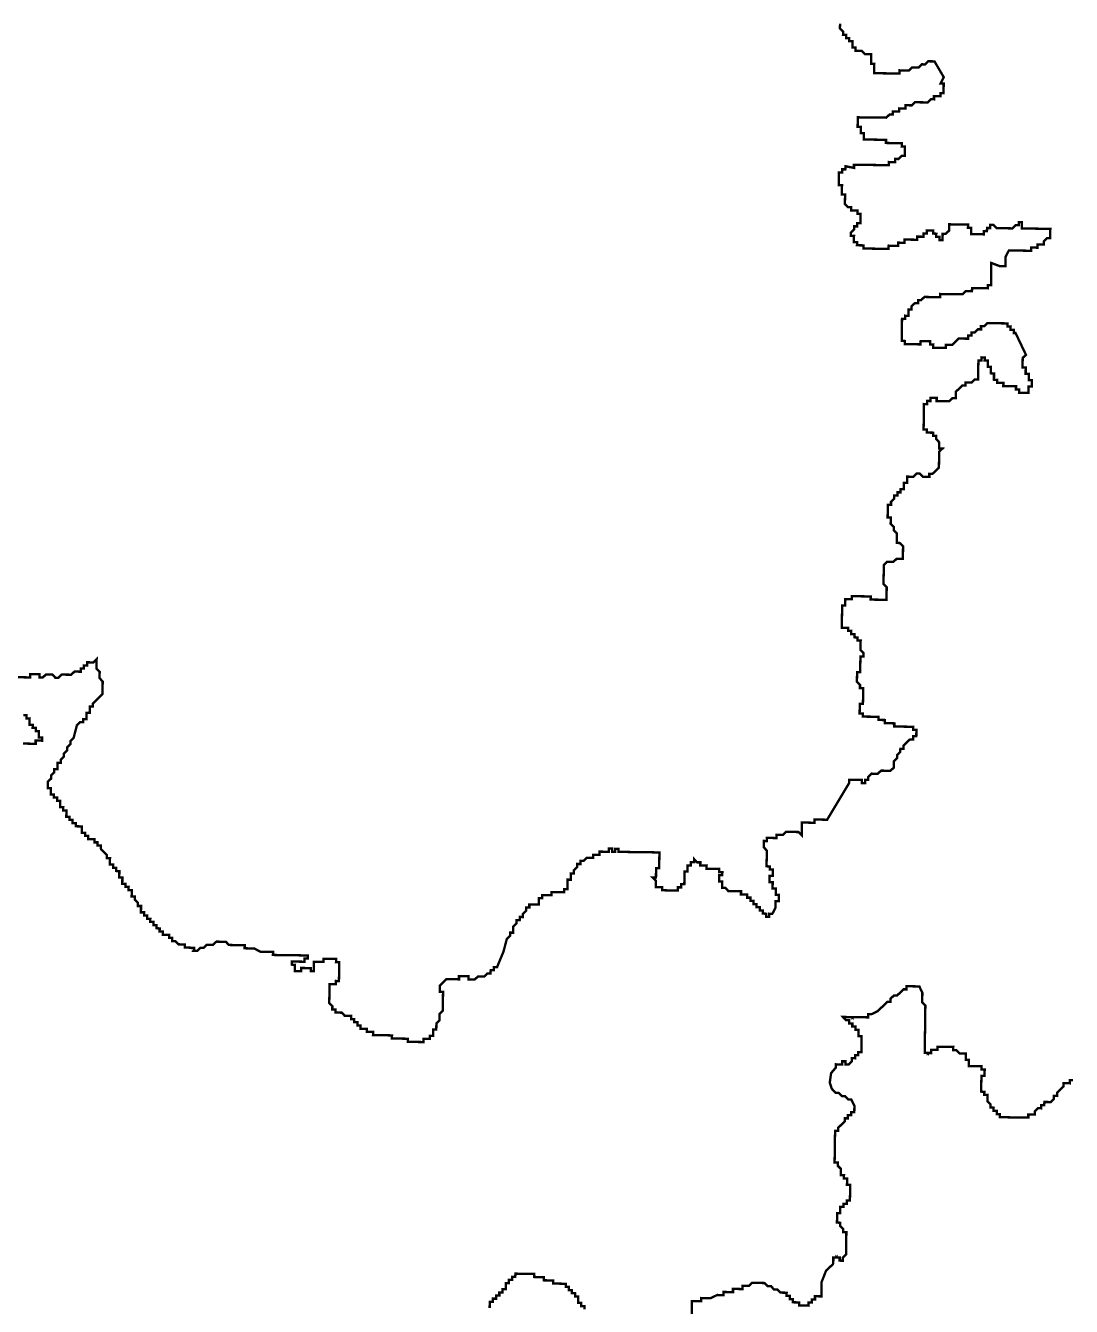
# Model space of a CAD drawing. Header units: metres. Extents: x 257673 to 289848, y 2129691 to 2228029.
# Drawn here: x 263019 to 264336, y 2170291 to 2171905 of the extents above; entities that cross this region are included whole.
import ezdxf

# ---------------------------------------------------------------- set-up
doc = ezdxf.new("R2010")
doc.units = ezdxf.units.M
doc.header["$MEASUREMENT"] = 0
doc.layers.add('HAZARDS LINE', color=1, linetype='Continuous')

msp = doc.modelspace()

# ---------------------------------------------------------------- linework, layer by layer
at = {"layer": 'HAZARDS LINE', "lineweight": 18}
for points in [[(264044.6, 2171907.1, 2.97, 2.97, 0), (264044.6, 2171905.1, 2.99, 2.99, 0), (264044.5, 2171901.2, 2.99, 2.99, 0), (264048.5, 2171897.1, 2.99, 2.99, 0), (264048.4, 2171893.1, 2.99, 2.99, 0), (264052.4, 2171893.1, 2.99, 2.99, 0), (264052.4, 2171889.1, 2.99, 2.99, 0), (264056.3, 2171889, 2.99, 2.99, 0), (264056.3, 2171885.1, 2.99, 2.99, 0), (264060.3, 2171885, 2.99, 2.99, 0), (264060.2, 2171877, 2.99, 2.99, 0), (264064.2, 2171877, 2.99, 2.99, 0), (264064.1, 2171873, 2.99, 2.99, 0), (264072.1, 2171872.9, 2.99, 2.99, 0), (264076, 2171868.9, 2.99, 2.99, 0), (264084, 2171868.8, 2.99, 2.99, 0), (264083.8, 2171856.8, 2.99, 2.99, 0), (264087.8, 2171856.7, 2.99, 2.99, 0), (264087.7, 2171844.8, 2.99, 2.99, 0), (264119.5, 2171844.4, 2.99, 2.99, 0), (264119.6, 2171848.4, 2.99, 2.99, 0), (264131.6, 2171848.2, 2.99, 2.99, 0), (264135.6, 2171852.1, 2.99, 2.99, 0), (264143.6, 2171852, 2.99, 2.99, 0), (264147.6, 2171856, 2.99, 2.99, 0), (264151.6, 2171855.9, 2.99, 2.99, 0), (264155.6, 2171859.8, 2.99, 2.99, 0), (264163.6, 2171859.7, 2.99, 2.99, 0), (264175.3, 2171839.7, 2.99, 2.99, 0), (264171.2, 2171831.7, 2.99, 2.99, 0), (264175.2, 2171831.7, 2.99, 2.99, 0), (264175, 2171819.7, 2.99, 2.99, 0), (264171, 2171819.8, 2.99, 2.99, 0), (264171, 2171815.8, 2.99, 2.99, 0), (264163, 2171815.9, 2.99, 2.99, 0), (264163, 2171811.9, 2.99, 2.99, 0), (264159, 2171812, 2.99, 2.99, 0), (264155, 2171808, 2.99, 2.99, 0), (264139, 2171808.2, 2.99, 2.99, 0), (264135, 2171804.3, 2.99, 2.99, 0), (264127, 2171804.4, 2.99, 2.99, 0), (264126.9, 2171800.4, 2.99, 2.99, 0), (264119, 2171800.5, 2.99, 2.99, 0), (264118.9, 2171796.5, 2.99, 2.99, 0), (264111, 2171796.6, 2.99, 2.99, 0), (264110.9, 2171792.6, 2.99, 2.99, 0), (264106.9, 2171792.7, 2.99, 2.99, 0), (264102.9, 2171788.8, 2.99, 2.99, 0), (264067, 2171789.2, 2.99, 2.99, 0), (264066.8, 2171777.3, 2.99, 2.99, 0), (264070.8, 2171777.2, 2.99, 2.99, 0), (264070.7, 2171769.2, 2.99, 2.99, 0), (264074.7, 2171769.2, 2.99, 2.99, 0), (264074.6, 2171761.2, 2.99, 2.99, 0), (264078.6, 2171761.2, 2.99, 2.99, 0), (264102.5, 2171760.9, 2.99, 2.99, 0), (264102.5, 2171756.9, 2.99, 2.99, 0), (264122.4, 2171756.6, 2.99, 2.99, 0), (264122.3, 2171752.6, 2.99, 2.99, 0), (264126.3, 2171752.6, 2.99, 2.99, 0), (264126.2, 2171740.6, 2.99, 2.99, 0), (264122.2, 2171740.7, 2.99, 2.99, 0), (264118.1, 2171736.7, 2.99, 2.99, 0), (264114.2, 2171736.8, 2.99, 2.99, 0), (264114.1, 2171732.8, 2.99, 2.99, 0), (264106.1, 2171732.9, 2.99, 2.99, 0), (264106.1, 2171728.9, 2.99, 2.99, 0), (264062.2, 2171729.5, 2.99, 2.99, 0), (264062.2, 2171725.5, 2.99, 2.99, 0), (264051.4, 2171727.6, 2.97, 2.97, 0), (264051.3, 2171723.7, 2.97, 2.97, 0), (264047.3, 2171723.7, 2.97, 2.97, 0), (264047.3, 2171719.8, 2.97, 2.97, 0), (264043.3, 2171719.8, 2.97, 2.97, 0), (264043.1, 2171703.9, 2.97, 2.97, 0), (264047.1, 2171703.9, 2.97, 2.97, 0), (264047, 2171692, 2.97, 2.97, 0), (264050.9, 2171691.9, 2.97, 2.97, 0), (264050.9, 2171688, 2.99, 2.99, 0), (264050.8, 2171680, 2.99, 2.99, 0), (264054.7, 2171676, 2.99, 2.99, 0), (264058.7, 2171675.9, 2.99, 2.99, 0), (264058.6, 2171671.9, 2.99, 2.99, 0), (264066.6, 2171671.8, 2.99, 2.99, 0), (264066.6, 2171667.8, 2.99, 2.99, 0), (264070.5, 2171667.8, 2.99, 2.99, 0), (264070.4, 2171655.8, 2.99, 2.99, 0), (264066.4, 2171655.9, 2.99, 2.99, 0), (264066.3, 2171651.9, 2.99, 2.99, 0), (264062.4, 2171651.9, 2.99, 2.99, 0), (264062.3, 2171648, 2.99, 2.99, 0), (264058.3, 2171644, 2.99, 2.99, 0), (264058.2, 2171640, 2.99, 2.99, 0), (264062.2, 2171640, 2.99, 2.99, 0), (264062.1, 2171632, 2.99, 2.99, 0), (264066.1, 2171632, 2.99, 2.99, 0), (264066, 2171628, 2.99, 2.99, 0), (264074, 2171627.9, 2.99, 2.99, 0), (264074, 2171623.9, 2.99, 2.99, 0), (264105.8, 2171623.5, 2.99, 2.99, 0), (264105.9, 2171627.5, 2.99, 2.99, 0), (264117.9, 2171627.3, 2.99, 2.99, 0), (264117.9, 2171631.3, 2.99, 2.99, 0), (264125.9, 2171631.2, 2.99, 2.99, 0), (264125.9, 2171635.2, 2.99, 2.99, 0), (264141.9, 2171635, 2.99, 2.99, 0), (264141.9, 2171638.9, 2.99, 2.99, 0), (264149.9, 2171638.8, 2.99, 2.99, 0), (264149.9, 2171642.8, 2.99, 2.99, 0), (264153.9, 2171642.8, 2.99, 2.99, 0), (264154, 2171646.8, 2.99, 2.99, 0), (264162, 2171646.7, 2.99, 2.99, 0), (264161.9, 2171642.7, 2.99, 2.99, 0), (264165.9, 2171642.6, 2.99, 2.99, 0), (264165.8, 2171638.6, 2.99, 2.99, 0), (264169.8, 2171638.6, 2.99, 2.99, 0), (264169.8, 2171634.6, 2.99, 2.99, 0), (264173.8, 2171634.5, 2.99, 2.99, 0), (264173.9, 2171642.5, 2.99, 2.99, 0), (264177.8, 2171642.5, 2.99, 2.99, 0), (264181.9, 2171646.4, 2.99, 2.99, 0), (264182, 2171654.4, 2.99, 2.99, 0), (264205.9, 2171654.1, 2.99, 2.99, 0), (264205.8, 2171650.1, 2.99, 2.99, 0), (264209.8, 2171650, 2.99, 2.99, 0), (264209.7, 2171642.1, 2.99, 2.99, 0), (264225.7, 2171641.8, 2.99, 2.99, 0), (264225.7, 2171645.8, 2.99, 2.99, 0), (264229.7, 2171645.8, 2.99, 2.99, 0), (264229.8, 2171649.8, 2.99, 2.99, 0), (264233.7, 2171649.7, 2.99, 2.99, 0), (264233.8, 2171653.7, 2.99, 2.99, 0), (264237.8, 2171653.6, 2.99, 2.99, 0), (264241.7, 2171649.6, 2.99, 2.99, 0), (264261.6, 2171649.3, 2.99, 2.99, 0), (264265.7, 2171653.3, 2.99, 2.99, 0), (264269.7, 2171653.2, 2.99, 2.99, 0), (264269.7, 2171657.2, 2.99, 2.99, 0), (264273.7, 2171657.2, 2.99, 2.99, 0), (264273.6, 2171649.2, 2.99, 2.99, 0), (264309.5, 2171648.7, 2.99, 2.99, 0), (264309.3, 2171636.8, 2.99, 2.99, 0), (264305.3, 2171636.8, 2.99, 2.99, 0), (264301.3, 2171632.9, 2.99, 2.99, 0), (264301.2, 2171628.9, 2.99, 2.99, 0), (264293.3, 2171629, 2.99, 2.99, 0), (264293.2, 2171625, 2.99, 2.99, 0), (264285.3, 2171625.1, 2.99, 2.99, 0), (264285.2, 2171621.1, 2.99, 2.99, 0), (264257.3, 2171621.5, 2.99, 2.99, 0), (264253.2, 2171613.6, 2.99, 2.99, 0), (264253.1, 2171601.6, 2.99, 2.99, 0), (264245.9, 2171601.7, 2.99, 2.99, 0), (264235.2, 2171605.7, 2.99, 2.99, 0), (264234.8, 2171577.8, 2.99, 2.99, 0), (264230.8, 2171577.8, 2.99, 2.99, 0), (264230.8, 2171573.8, 2.99, 2.99, 0), (264210.9, 2171574.1, 2.99, 2.99, 0), (264210.8, 2171570.1, 2.99, 2.99, 0), (264202.8, 2171570.2, 2.99, 2.99, 0), (264198.8, 2171566.3, 2.99, 2.99, 0), (264170.9, 2171566.6, 2.99, 2.99, 0), (264170.9, 2171562.6, 2.99, 2.99, 0), (264150.9, 2171562.9, 2.99, 2.99, 0), (264146.9, 2171559, 2.99, 2.99, 0), (264142.9, 2171559, 2.99, 2.99, 0), (264142.9, 2171555, 2.99, 2.99, 0), (264138.9, 2171555.1, 2.99, 2.99, 0), (264134.8, 2171551.2, 2.99, 2.99, 0), (264134.8, 2171547.2, 2.99, 2.99, 0), (264130.8, 2171547.2, 2.99, 2.99, 0), (264130.7, 2171539.2, 2.99, 2.99, 0), (264126.7, 2171539.3, 2.99, 2.99, 0), (264126.6, 2171535.3, 2.99, 2.99, 0), (264122.7, 2171535.4, 2.99, 2.99, 0), (264122.3, 2171507.5, 2.99, 2.99, 0), (264126.3, 2171507.4, 2.99, 2.99, 0), (264126.2, 2171503.4, 2.99, 2.99, 0), (264146.1, 2171503.2, 2.99, 2.99, 0), (264146.2, 2171507.1, 2.99, 2.99, 0), (264158.2, 2171507, 2.99, 2.99, 0), (264158.1, 2171503, 2.99, 2.99, 0), (264162.1, 2171502.9, 2.99, 2.99, 0), (264162, 2171498.9, 2.99, 2.99, 0), (264178, 2171498.7, 2.99, 2.99, 0), (264178, 2171502.7, 2.99, 2.99, 0), (264186, 2171502.6, 2.99, 2.99, 0), (264190.1, 2171506.5, 2.99, 2.99, 0), (264194.1, 2171510.5, 2.99, 2.99, 0), (264206, 2171510.3, 2.99, 2.99, 0), (264206.1, 2171514.3, 2.99, 2.99, 0), (264210.1, 2171514.3, 2.99, 2.99, 0), (264210.1, 2171518.2, 2.99, 2.99, 0), (264214.1, 2171518.2, 2.99, 2.99, 0), (264218.2, 2171522.1, 2.99, 2.99, 0), (264222.2, 2171522.1, 2.99, 2.99, 0), (264222.2, 2171526.1, 2.99, 2.99, 0), (264226.2, 2171526, 2.99, 2.99, 0), (264230.2, 2171529.9, 2.99, 2.99, 0), (264238.2, 2171529.8, 2.99, 2.99, 0), (264238.2, 2171529.8, 2.99, 2.99, 0), (264255.6, 2171529.6, 2.99, 2.99, 0), (264255.5, 2171525.6, 2.99, 2.99, 0), (264259.5, 2171525.6, 2.99, 2.99, 0), (264259.4, 2171521.6, 2.99, 2.99, 0), (264263.4, 2171521.5, 2.99, 2.99, 0), (264263.4, 2171517.5, 2.99, 2.99, 0), (264265.7, 2171517.5, 2.99, 2.99, 0), (264278.8, 2171490, 2.99, 2.99, 0), (264274.7, 2171486.1, 2.99, 2.99, 0), (264274.5, 2171474.1, 2.99, 2.99, 0), (264278.5, 2171474.1, 2.99, 2.99, 0), (264278.4, 2171466.1, 2.99, 2.99, 0), (264282.4, 2171466.1, 2.99, 2.99, 0), (264282.3, 2171458.1, 2.99, 2.99, 0), (264286.3, 2171458, 2.99, 2.99, 0), (264286.2, 2171450.1, 2.99, 2.99, 0), (264282.2, 2171450.1, 2.99, 2.99, 0), (264282.1, 2171442.1, 2.99, 2.99, 0), (264270.1, 2171442.3, 2.99, 2.99, 0), (264270.2, 2171446.3, 2.99, 2.99, 0), (264266.2, 2171446.3, 2.99, 2.99, 0), (264266.3, 2171450.3, 2.99, 2.99, 0), (264250.3, 2171450.5, 2.99, 2.99, 0), (264250.4, 2171454.5, 2.99, 2.99, 0), (264242.4, 2171454.6, 2.99, 2.99, 0), (264242.4, 2171458.6, 2.99, 2.99, 0), (264238.5, 2171458.7, 2.99, 2.99, 0), (264238.6, 2171466.6, 2.99, 2.99, 0), (264234.6, 2171466.7, 2.99, 2.99, 0), (264234.7, 2171474.7, 2.99, 2.99, 0), (264230.7, 2171474.7, 2.99, 2.99, 0), (264230.8, 2171482.7, 2.99, 2.99, 0), (264226.8, 2171482.8, 2.99, 2.99, 0), (264226.9, 2171486.7, 2.99, 2.99, 0), (264222.9, 2171486.8, 2.99, 2.99, 0), (264222.8, 2171482.8, 2.99, 2.99, 0), (264218.9, 2171482.9, 2.99, 2.99, 0), (264218.5, 2171458.9, 2.99, 2.99, 0), (264214.5, 2171459, 2.99, 2.99, 0), (264210.5, 2171455.1, 2.99, 2.99, 0), (264202.5, 2171455.2, 2.99, 2.99, 0), (264202.5, 2171451.2, 2.99, 2.99, 0), (264198.5, 2171451.2, 2.99, 2.99, 0), (264194.5, 2171447.3, 2.99, 2.99, 0), (264190.4, 2171443.4, 2.99, 2.99, 0), (264190.3, 2171435.4, 2.99, 2.99, 0), (264186.3, 2171435.4, 2.99, 2.99, 0), (264182.3, 2171431.5, 2.99, 2.99, 0), (264166.3, 2171431.7, 2.99, 2.99, 0), (264166.4, 2171435.7, 2.99, 2.99, 0), (264158.4, 2171435.8, 2.99, 2.99, 0), (264158.4, 2171431.8, 2.99, 2.99, 0), (264154.4, 2171431.9, 2.99, 2.99, 0), (264154.3, 2171427.9, 2.99, 2.99, 0), (264150.3, 2171428, 2.99, 2.99, 0), (264149.9, 2171396.1, 2.99, 2.99, 0), (264153.9, 2171396, 2.99, 2.99, 0), (264153.8, 2171392, 2.99, 2.99, 0), (264161.8, 2171391.9, 2.99, 2.99, 0), (264161.8, 2171387.9, 2.99, 2.99, 0), (264165.7, 2171387.9, 2.99, 2.99, 0), (264165.7, 2171383.9, 2.99, 2.99, 0), (264169.6, 2171379.8, 2.99, 2.99, 0), (264169.5, 2171371.9, 2.99, 2.99, 0), (264173.5, 2171371.8, 2.99, 2.99, 0), (264169.5, 2171367.9, 2.99, 2.99, 0), (264169.2, 2171348, 2.99, 2.99, 0), (264165.2, 2171344, 2.99, 2.99, 0), (264161.1, 2171340.1, 2.99, 2.99, 0), (264157.1, 2171340.1, 2.99, 2.99, 0), (264157.1, 2171336.2, 2.99, 2.99, 0), (264149.1, 2171336.3, 2.99, 2.99, 0), (264145.2, 2171340.3, 2.99, 2.99, 0), (264141.2, 2171340.4, 2.99, 2.99, 0), (264137.1, 2171336.4, 2.99, 2.99, 0), (264129.2, 2171336.5, 2.99, 2.99, 0), (264129.1, 2171328.6, 2.99, 2.99, 0), (264125.1, 2171328.6, 2.99, 2.99, 0), (264125, 2171320.6, 2.99, 2.99, 0), (264121, 2171320.7, 2.99, 2.99, 0), (264120.9, 2171316.7, 2.99, 2.99, 0), (264116.9, 2171316.8, 2.99, 2.99, 0), (264116.9, 2171312.8, 2.99, 2.99, 0), (264112.9, 2171312.8, 2.99, 2.99, 0), (264112.9, 2171308.8, 2.99, 2.99, 0), (264108.8, 2171304.9, 2.99, 2.99, 0), (264108.8, 2171300.9, 2.99, 2.99, 0), (264104.8, 2171301, 2.99, 2.99, 0), (264104.6, 2171285, 2.99, 2.99, 0), (264108.5, 2171285, 2.99, 2.99, 0), (264108.4, 2171277, 2.99, 2.99, 0), (264112.4, 2171273, 2.99, 2.99, 0), (264112.3, 2171269, 2.99, 2.99, 0), (264116.2, 2171264.9, 2.99, 2.99, 0), (264116.1, 2171253, 2.99, 2.99, 0), (264120.1, 2171252.9, 2.99, 2.99, 0), (264124, 2171248.9, 2.99, 2.99, 0), (264123.8, 2171232.9, 2.99, 2.99, 0), (264115.8, 2171233, 2.99, 2.99, 0), (264111.8, 2171229.1, 2.99, 2.99, 0), (264103.8, 2171229.2, 2.99, 2.99, 0), (264099.8, 2171225.3, 2.99, 2.99, 0), (264099.4, 2171201.4, 2.99, 2.99, 0), (264103.4, 2171197.3, 2.99, 2.99, 0), (264103.2, 2171181.4, 2.99, 2.99, 0), (264083.2, 2171181.6, 2.99, 2.99, 0), (264083.3, 2171185.6, 2.99, 2.99, 0), (264059.4, 2171185.9, 2.99, 2.99, 0), (264059.3, 2171182, 2.99, 2.99, 0), (264051.3, 2171182.1, 2.99, 2.99, 0), (264051.2, 2171174.1, 2.99, 2.99, 0), (264047.3, 2171174.1, 2.99, 2.99, 0), (264047.1, 2171162.2, 2.99, 2.99, 0), (264046.9, 2171146.2, 2.99, 2.99, 0), (264054.8, 2171146.1, 2.99, 2.99, 0), (264054.8, 2171142.1, 2.99, 2.99, 0), (264058.8, 2171142.1, 2.99, 2.99, 0), (264058.7, 2171138.1, 2.99, 2.99, 0), (264062.7, 2171138, 2.99, 2.99, 0), (264062.7, 2171134.1, 2.99, 2.99, 0), (264066.6, 2171134, 2.99, 2.99, 0), (264066.6, 2171130, 2.99, 2.99, 0), (264070.6, 2171130, 2.99, 2.99, 0), (264070.4, 2171118, 2.99, 2.99, 0), (264074.3, 2171114, 2.99, 2.99, 0), (264074.3, 2171110, 2.99, 2.99, 0), (264070.3, 2171110, 2.99, 2.99, 0), (264070, 2171090.1, 2.99, 2.99, 0), (264066.1, 2171090.2, 2.99, 2.99, 0), (264065.9, 2171078.2, 2.99, 2.99, 0), (264069.8, 2171074.1, 2.99, 2.99, 0), (264069.8, 2171070.2, 2.99, 2.99, 0), (264073.8, 2171070.1, 2.99, 2.99, 0), (264073.5, 2171050.2, 2.99, 2.99, 0), (264069.5, 2171050.2, 2.99, 2.99, 0), (264069.3, 2171038.3, 2.99, 2.99, 0), (264073.3, 2171038.2, 2.99, 2.99, 0), (264073.3, 2171034.2, 2.99, 2.99, 0), (264093.2, 2171034, 2.99, 2.99, 0), (264093.2, 2171030, 2.99, 2.99, 0), (264101.1, 2171029.9, 2.99, 2.99, 0), (264101.1, 2171025.9, 2.99, 2.99, 0), (264113, 2171025.7, 2.99, 2.99, 0), (264113, 2171021.7, 2.99, 2.99, 0), (264136.9, 2171021.4, 2.99, 2.99, 0), (264136.8, 2171017.4, 2.99, 2.99, 0), (264140.8, 2171017.4, 2.99, 2.99, 0), (264140.7, 2171009.4, 2.99, 2.99, 0), (264136.7, 2171009.4, 2.99, 2.99, 0), (264136.7, 2171005.5, 2.99, 2.99, 0), (264132.7, 2171005.5, 2.99, 2.99, 0), (264128.7, 2171001.6, 2.99, 2.99, 0), (264124.6, 2170997.7, 2.99, 2.99, 0), (264124.6, 2170993.7, 2.99, 2.99, 0), (264120.6, 2170993.7, 2.99, 2.99, 0), (264120.5, 2170989.7, 2.99, 2.99, 0), (264116.5, 2170985.8, 2.99, 2.99, 0), (264116.4, 2170981.8, 2.99, 2.99, 0), (264112.4, 2170977.9, 2.99, 2.99, 0), (264112.3, 2170969.9, 2.99, 2.99, 0), (264108.2, 2170966, 2.99, 2.99, 0), (264096.3, 2170966.1, 2.99, 2.99, 0), (264092.2, 2170962.2, 2.99, 2.99, 0), (264084.3, 2170962.3, 2.99, 2.99, 0), (264080.2, 2170958.4, 2.99, 2.99, 0), (264080.2, 2170954.4, 2.99, 2.99, 0), (264076.2, 2170954.4, 2.99, 2.99, 0), (264076.1, 2170950.5, 2.99, 2.99, 0), (264072.2, 2170950.5, 2.99, 2.99, 0), (264072.2, 2170954.5, 2.99, 2.99, 0), (264056.3, 2170954.7, 2.99, 2.99, 0), (264056.2, 2170950.7, 2.99, 2.99, 0), (264028.4, 2170904.3, 2.98, 2.98, 0), (264012.5, 2170904.5, 2.98, 2.98, 0), (264012.5, 2170900.5, 2.98, 2.98, 0), (263996.6, 2170900.7, 2.98, 2.98, 0), (263996.4, 2170884.8, 2.98, 2.98, 0), (263992.4, 2170888.8, 2.98, 2.98, 0), (263976.5, 2170889, 2.98, 2.98, 0), (263972.5, 2170885.1, 2.98, 2.98, 0), (263964.5, 2170885.2, 2.98, 2.98, 0), (263964.5, 2170881.2, 2.98, 2.98, 0), (263952.6, 2170881.4, 2.98, 2.98, 0), (263952.5, 2170877.4, 2.98, 2.98, 0), (263948.5, 2170877.5, 2.98, 2.98, 0), (263948.5, 2170869.5, 2.98, 2.98, 0), (263952.4, 2170865.5, 2.98, 2.98, 0), (263952.1, 2170845.6, 2.98, 2.98, 0), (263956.1, 2170845.5, 2.98, 2.98, 0), (263956.1, 2170841.6, 2.98, 2.98, 0), (263960, 2170841.5, 2.98, 2.98, 0), (263959.9, 2170833.6, 2.98, 2.98, 0), (263956, 2170833.6, 2.98, 2.98, 0), (263955.9, 2170825.7, 2.98, 2.98, 0), (263959.8, 2170825.6, 2.98, 2.98, 0), (263959.7, 2170817.7, 2.98, 2.98, 0), (263963.7, 2170817.6, 2.98, 2.98, 0), (263963.6, 2170809.7, 2.98, 2.98, 0), (263967.6, 2170809.6, 2.98, 2.98, 0), (263967.5, 2170801.7, 2.98, 2.98, 0), (263963.5, 2170801.7, 2.98, 2.98, 0), (263963.4, 2170793.7, 2.98, 2.98, 0), (263959.4, 2170785.8, 2.98, 2.98, 0), (263955.4, 2170785.9, 2.98, 2.98, 0), (263955.3, 2170781.9, 2.98, 2.98, 0), (263951.4, 2170782, 2.98, 2.98, 0), (263951.4, 2170785.9, 2.98, 2.98, 0), (263947.4, 2170786, 2.98, 2.98, 0), (263947.5, 2170790, 2.98, 2.98, 0), (263943.5, 2170790, 2.98, 2.98, 0), (263943.6, 2170794, 2.98, 2.98, 0), (263939.6, 2170794, 2.98, 2.98, 0), (263939.6, 2170798, 2.98, 2.98, 0), (263935.6, 2170798.1, 2.98, 2.98, 0), (263935.7, 2170802, 2.98, 2.98, 0), (263931.7, 2170802.1, 2.98, 2.98, 0), (263931.8, 2170806.1, 2.98, 2.98, 0), (263927.8, 2170806.1, 2.98, 2.98, 0), (263927.8, 2170810.1, 2.98, 2.98, 0), (263919.9, 2170810.2, 2.98, 2.98, 0), (263919.9, 2170814.2, 2.98, 2.98, 0), (263904, 2170814.4, 2.98, 2.98, 0), (263900.1, 2170818.4, 2.98, 2.98, 0), (263896.1, 2170818.4, 2.98, 2.98, 0), (263896.2, 2170826.4, 2.98, 2.98, 0), (263892.3, 2170826.4, 2.98, 2.98, 0), (263892.3, 2170834.4, 2.98, 2.98, 0), (263896.3, 2170834.3, 2.98, 2.98, 0), (263896.4, 2170838.3, 2.98, 2.98, 0), (263892.4, 2170838.4, 2.98, 2.98, 0), (263892.4, 2170842.3, 2.98, 2.98, 0), (263876.5, 2170842.5, 2.98, 2.98, 0), (263876.6, 2170846.5, 2.98, 2.98, 0), (263868.6, 2170846.6, 2.98, 2.98, 0), (263868.7, 2170850.6, 2.98, 2.98, 0), (263864.7, 2170850.6, 2.98, 2.98, 0), (263860.8, 2170854.7, 2.98, 2.98, 0), (263860.7, 2170850.7, 2.98, 2.98, 0), (263856.8, 2170850.7, 2.98, 2.98, 0), (263856.7, 2170846.8, 2.98, 2.98, 0), (263852.7, 2170846.8, 2.98, 2.98, 0), (263852.6, 2170838.9, 2.98, 2.98, 0), (263848.7, 2170838.9, 2.98, 2.98, 0), (263848.5, 2170823, 2.98, 2.98, 0), (263844.5, 2170823, 2.98, 2.98, 0), (263844.4, 2170819.1, 2.98, 2.98, 0), (263840.5, 2170819.1, 2.98, 2.98, 0), (263840.4, 2170815.1, 2.98, 2.98, 0), (263820.5, 2170815.4, 2.98, 2.98, 0), (263820.6, 2170819.4, 2.98, 2.98, 0), (263812.6, 2170819.5, 2.98, 2.98, 0), (263812.7, 2170827.4, 2.98, 2.98, 0), (263808.8, 2170831.4, 2.98, 2.98, 0), (263812.8, 2170831.4, 2.98, 2.98, 0), (263812.9, 2170843.3, 2.98, 2.98, 0), (263816.9, 2170843.3, 2.98, 2.98, 0), (263817.1, 2170863.1, 2.98, 2.98, 0), (263765.5, 2170863.8, 2.98, 2.98, 0), (263765.5, 2170867.8, 2.98, 2.98, 0), (263761.5, 2170867.8, 2.98, 2.98, 0), (263761.5, 2170863.8, 2.98, 2.98, 0), (263757.5, 2170863.9, 2.98, 2.98, 0), (263757.6, 2170867.9, 2.98, 2.98, 0), (263753.6, 2170867.9, 2.98, 2.98, 0), (263753.5, 2170863.9, 2.98, 2.98, 0), (263741.6, 2170864.1, 2.98, 2.98, 0), (263741.6, 2170860.1, 2.98, 2.98, 0), (263733.6, 2170860.2, 2.98, 2.98, 0), (263733.6, 2170856.2, 2.98, 2.98, 0), (263725.6, 2170856.3, 2.98, 2.98, 0), (263721.6, 2170852.4, 2.98, 2.98, 0), (263717.6, 2170852.4, 2.98, 2.98, 0), (263717.6, 2170848.5, 2.98, 2.98, 0), (263713.6, 2170848.5, 2.98, 2.98, 0), (263713.5, 2170844.5, 2.98, 2.98, 0), (263709.5, 2170840.6, 2.98, 2.98, 0), (263709.5, 2170836.6, 2.98, 2.98, 0), (263705.5, 2170836.7, 2.98, 2.98, 0), (263705.4, 2170828.7, 2.98, 2.98, 0), (263701.4, 2170828.8, 2.98, 2.98, 0), (263701.3, 2170816.8, 2.98, 2.98, 0), (263697.3, 2170816.9, 2.98, 2.98, 0), (263697.2, 2170812.9, 2.98, 2.98, 0), (263681.3, 2170813.1, 2.98, 2.98, 0), (263681.3, 2170809.1, 2.98, 2.98, 0), (263669.4, 2170809.3, 2.98, 2.98, 0), (263669.3, 2170805.3, 2.98, 2.98, 0), (263665.3, 2170805.3, 2.98, 2.98, 0), (263665.2, 2170797.4, 2.98, 2.98, 0), (263653.3, 2170797.5, 2.98, 2.98, 0), (263653.3, 2170793.6, 2.98, 2.98, 0), (263649.3, 2170793.6, 2.98, 2.98, 0), (263649.2, 2170789.6, 2.98, 2.98, 0), (263645.2, 2170785.7, 2.98, 2.98, 0), (263645.2, 2170781.7, 2.98, 2.98, 0), (263641.2, 2170781.8, 2.98, 2.98, 0), (263641.1, 2170777.8, 2.98, 2.98, 0), (263637.2, 2170777.8, 2.98, 2.98, 0), (263637.1, 2170773.9, 2.98, 2.98, 0), (263633.1, 2170769.9, 2.98, 2.98, 0), (263633, 2170762, 2.98, 2.98, 0), (263629, 2170762, 2.98, 2.98, 0), (263629, 2170758.1, 2.98, 2.98, 0), (263624.9, 2170754.1, 2.98, 2.98, 0), (263620.8, 2170738.3, 2.98, 2.98, 0), (263612.6, 2170718.5, 2.98, 2.98, 0), (263608.6, 2170718.5, 2.98, 2.98, 0), (263608.5, 2170714.6, 2.98, 2.98, 0), (263604.6, 2170714.6, 2.98, 2.98, 0), (263604.5, 2170710.6, 2.98, 2.98, 0), (263600.5, 2170710.7, 2.98, 2.98, 0), (263596.5, 2170706.8, 2.98, 2.98, 0), (263588.6, 2170706.9, 2.98, 2.98, 0), (263584.5, 2170702.9, 2.98, 2.98, 0), (263576.6, 2170703, 2.98, 2.98, 0), (263576.6, 2170707, 2.98, 2.98, 0), (263564.7, 2170707.1, 2.98, 2.98, 0), (263564.7, 2170703.2, 2.98, 2.98, 0), (263548.8, 2170703.4, 2.98, 2.98, 0), (263540.7, 2170695.5, 2.98, 2.98, 0), (263540.6, 2170687.6, 2.98, 2.98, 0), (263544.6, 2170687.5, 2.98, 2.98, 0), (263544.3, 2170663.6, 2.98, 2.98, 0), (263540.3, 2170659.7, 2.98, 2.98, 0), (263540.2, 2170651.8, 2.98, 2.98, 0), (263536.2, 2170647.8, 2.98, 2.98, 0), (263536.1, 2170639.9, 2.98, 2.98, 0), (263532.1, 2170639.9, 2.98, 2.98, 0), (263532, 2170632, 2.98, 2.98, 0), (263528, 2170632, 2.98, 2.98, 0), (263528, 2170628.1, 2.98, 2.98, 0), (263520, 2170628.1, 2.98, 2.98, 0), (263520, 2170624.2, 2.98, 2.98, 0), (263500.1, 2170624.4, 2.98, 2.98, 0), (263500.1, 2170628.4, 2.98, 2.98, 0), (263480.2, 2170628.6, 2.98, 2.98, 0), (263480.3, 2170632.6, 2.98, 2.98, 0), (263456.4, 2170632.9, 2.98, 2.98, 0), (263456.5, 2170636.9, 2.98, 2.98, 0), (263448.5, 2170637, 2.98, 2.98, 0), (263448.6, 2170641, 2.98, 2.98, 0), (263440.6, 2170641, 2.98, 2.98, 0), (263440.7, 2170645, 2.98, 2.98, 0), (263436.7, 2170645.1, 2.98, 2.98, 0), (263436.8, 2170649.1, 2.98, 2.98, 0), (263432.8, 2170649.1, 2.98, 2.98, 0), (263432.8, 2170653.1, 2.98, 2.98, 0), (263428.9, 2170653.1, 2.98, 2.98, 0), (263428.9, 2170657.1, 2.98, 2.98, 0), (263420.9, 2170657.2, 2.98, 2.98, 0), (263417, 2170661.2, 2.98, 2.98, 0), (263409.1, 2170661.3, 2.98, 2.98, 0), (263409.1, 2170665.3, 2.98, 2.98, 0), (263405.1, 2170665.3, 2.98, 2.98, 0), (263405.2, 2170669.3, 2.98, 2.98, 0), (263401.3, 2170673.3, 2.98, 2.98, 0), (263401.6, 2170697.2, 2.98, 2.98, 0), (263409.5, 2170697.1, 2.98, 2.98, 0), (263409.6, 2170701.1, 2.98, 2.98, 0), (263413.5, 2170701, 2.98, 2.98, 0), (263413.8, 2170724.9, 2.98, 2.98, 0), (263409.8, 2170724.9, 2.98, 2.98, 0), (263409.9, 2170728.9, 2.98, 2.98, 0), (263394, 2170729.1, 2.98, 2.98, 0), (263393.9, 2170725.1, 2.98, 2.98, 0), (263382, 2170725.3, 2.98, 2.98, 0), (263381.9, 2170713.4, 2.98, 2.98, 0), (263377.9, 2170713.4, 2.98, 2.98, 0), (263377.9, 2170717.4, 2.98, 2.98, 0), (263366, 2170717.5, 2.98, 2.98, 0), (263366, 2170713.6, 2.98, 2.98, 0), (263358, 2170713.6, 2.98, 2.98, 0), (263358.1, 2170721.6, 2.98, 2.98, 0), (263354.1, 2170721.7, 2.98, 2.98, 0), (263354.2, 2170725.6, 2.98, 2.98, 0), (263370.1, 2170725.4, 2.98, 2.98, 0), (263370.1, 2170729.4, 2.98, 2.98, 0), (263374.1, 2170729.4, 2.98, 2.98, 0), (263374.2, 2170733.3, 2.98, 2.98, 0), (263330.4, 2170733.9, 2.98, 2.98, 0), (263330.5, 2170737.8, 2.98, 2.98, 0), (263314.6, 2170738, 2.98, 2.98, 0), (263306.7, 2170742.1, 2.98, 2.98, 0), (263294.7, 2170742.3, 2.98, 2.98, 0), (263294.8, 2170746.2, 2.98, 2.98, 0), (263274.9, 2170746.5, 2.98, 2.98, 0), (263271, 2170750.5, 2.98, 2.98, 0), (263259.1, 2170750.7, 2.98, 2.98, 0), (263255, 2170746.7, 2.98, 2.98, 0), (263247.1, 2170746.8, 2.98, 2.98, 0), (263243.1, 2170742.9, 2.98, 2.98, 0), (263239.1, 2170742.9, 2.98, 2.98, 0), (263235.1, 2170739, 2.98, 2.98, 0), (263231.1, 2170739.1, 2.98, 2.98, 0), (263231.1, 2170743, 2.98, 2.98, 0), (263219.2, 2170743.2, 2.98, 2.98, 0), (263219.2, 2170747.2, 2.98, 2.98, 0), (263211.3, 2170747.3, 2.98, 2.98, 0), (263207.4, 2170751.3, 2.98, 2.98, 0), (263203.4, 2170751.3, 2.98, 2.98, 0), (263203.4, 2170755.3, 2.98, 2.98, 0), (263199.5, 2170755.4, 2.98, 2.98, 0), (263199.5, 2170759.3, 2.98, 2.98, 0), (263191.6, 2170759.4, 2.98, 2.98, 0), (263191.6, 2170763.4, 2.98, 2.98, 0), (263187.6, 2170763.5, 2.98, 2.98, 0), (263187.7, 2170767.4, 2.98, 2.98, 0), (263183.7, 2170767.5, 2.98, 2.98, 0), (263183.8, 2170771.5, 2.98, 2.98, 0), (263179.8, 2170771.5, 2.98, 2.98, 0), (263179.8, 2170775.5, 2.98, 2.98, 0), (263175.8, 2170775.5, 2.98, 2.98, 0), (263175.9, 2170779.5, 2.98, 2.98, 0), (263171.9, 2170779.6, 2.98, 2.98, 0), (263172, 2170783.5, 2.98, 2.98, 0), (263168, 2170783.6, 2.98, 2.98, 0), (263168, 2170787.6, 2.98, 2.98, 0), (263164.1, 2170787.6, 2.98, 2.98, 0), (263164.2, 2170795.6, 2.98, 2.98, 0), (263160.2, 2170795.6, 2.98, 2.98, 0), (263160.2, 2170799.6, 2.98, 2.98, 0), (263156.3, 2170803.6, 2.98, 2.98, 0), (263156.4, 2170807.6, 2.98, 2.98, 0), (263152.4, 2170807.6, 2.98, 2.98, 0), (263152.5, 2170815.6, 2.98, 2.98, 0), (263148.5, 2170815.6, 2.98, 2.98, 0), (263148.6, 2170819.6, 2.98, 2.98, 0), (263144.6, 2170819.7, 2.98, 2.98, 0), (263144.6, 2170823.6, 2.98, 2.98, 0), (263140.6, 2170823.7, 2.98, 2.98, 0), (263140.7, 2170831.6, 2.98, 2.98, 0), (263136.8, 2170831.7, 2.98, 2.98, 0), (263136.9, 2170839.6, 2.98, 2.98, 0), (263132.9, 2170839.7, 2.98, 2.98, 0), (263132.9, 2170843.7, 2.98, 2.98, 0), (263129, 2170843.7, 2.98, 2.98, 0), (263129, 2170847.7, 2.98, 2.98, 0), (263125, 2170847.7, 2.98, 2.98, 0), (263125.1, 2170855.7, 2.98, 2.98, 0), (263121.2, 2170855.7, 2.98, 2.98, 0), (263121.2, 2170859.7, 2.98, 2.98, 0), (263117.3, 2170863.7, 2.98, 2.98, 0), (263113.4, 2170867.8, 2.98, 2.98, 0), (263113.4, 2170871.7, 2.98, 2.98, 0), (263109.4, 2170871.8, 2.98, 2.98, 0), (263109.5, 2170875.8, 2.98, 2.98, 0), (263105.5, 2170875.8, 2.98, 2.98, 0), (263105.5, 2170879.8, 2.98, 2.98, 0), (263097.6, 2170879.9, 2.98, 2.98, 0), (263097.6, 2170883.9, 2.98, 2.98, 0), (263093.7, 2170883.9, 2.98, 2.98, 0), (263093.7, 2170887.9, 2.98, 2.98, 0), (263089.7, 2170887.9, 2.98, 2.98, 0), (263089.8, 2170895.9, 2.98, 2.98, 0), (263081.9, 2170896, 2.98, 2.98, 0), (263081.9, 2170900, 2.98, 2.98, 0), (263078, 2170900, 2.98, 2.98, 0), (263078, 2170904, 2.98, 2.98, 0), (263074, 2170904, 2.98, 2.98, 0), (263074.1, 2170908, 2.98, 2.98, 0), (263070.1, 2170908.1, 2.98, 2.98, 0), (263070.2, 2170916, 2.98, 2.98, 0), (263066.2, 2170916.1, 2.98, 2.98, 0), (263066.3, 2170920.1, 2.98, 2.98, 0), (263062.3, 2170920.1, 2.98, 2.98, 0), (263062.4, 2170928.1, 2.98, 2.98, 0), (263058.4, 2170928.1, 2.98, 2.98, 0), (263058.5, 2170932.1, 2.98, 2.98, 0), (263054.5, 2170932.1, 2.98, 2.98, 0), (263054.5, 2170936.1, 2.98, 2.98, 0), (263050.6, 2170936.2, 2.98, 2.98, 0), (263050.7, 2170944.1, 2.98, 2.98, 0), (263046.7, 2170944.2, 2.98, 2.98, 0), (263046.8, 2170952.1, 2.98, 2.98, 0), (263050.8, 2170956, 2.98, 2.98, 0), (263050.9, 2170960, 2.98, 2.98, 0), (263054.9, 2170963.9, 2.98, 2.98, 0), (263054.9, 2170967.9, 2.98, 2.98, 0), (263058.9, 2170967.9, 2.98, 2.98, 0), (263059, 2170975.8, 2.98, 2.98, 0), (263063, 2170975.8, 2.98, 2.98, 0), (263063, 2170979.7, 2.98, 2.98, 0), (263067.1, 2170983.7, 2.98, 2.98, 0), (263067.1, 2170987.7, 2.98, 2.98, 0), (263071.1, 2170991.6, 2.98, 2.98, 0), (263071.2, 2170995.6, 2.98, 2.98, 0), (263075.2, 2170999.5, 2.98, 2.98, 0), (263075.2, 2171003.5, 2.98, 2.98, 0), (263079.3, 2171007.4, 2.98, 2.98, 0), (263083.4, 2171023.2, 2.98, 2.98, 0), (263087.5, 2171027.2, 2.98, 2.98, 0), (263091.4, 2171027.1, 2.98, 2.98, 0), (263091.5, 2171031.1, 2.98, 2.98, 0), (263095.5, 2171031.1, 2.98, 2.98, 0), (263095.6, 2171039, 2.98, 2.98, 0), (263099.5, 2171039, 2.98, 2.98, 0), (263099.6, 2171046.9, 2.98, 2.98, 0), (263103.6, 2171046.9, 2.98, 2.98, 0), (263103.7, 2171050.8, 2.98, 2.98, 0), (263111.7, 2171058.7, 2.98, 2.98, 0), (263115.7, 2171062.6, 2.98, 2.98, 0), (263115.9, 2171078.5, 2.98, 2.98, 0), (263112, 2171082.6, 2.98, 2.98, 0), (263112.1, 2171090.5, 2.98, 2.98, 0), (263108.2, 2171094.5, 2.98, 2.98, 0), (263108.3, 2171106.5, 2.98, 2.98, 0), (263104.3, 2171102.5, 2.98, 2.98, 0), (263096.3, 2171102.6, 2.98, 2.98, 0), (263096.3, 2171098.7, 2.98, 2.98, 0), (263092.3, 2171098.7, 2.98, 2.98, 0), (263092.3, 2171094.7, 2.98, 2.98, 0), (263088.3, 2171094.8, 2.98, 2.98, 0), (263088.2, 2171090.8, 2.98, 2.98, 0), (263080.3, 2171090.9, 2.98, 2.98, 0), (263076.3, 2171087, 2.98, 2.98, 0), (263064.3, 2171087.1, 2.98, 2.98, 0), (263060.3, 2171083.2, 2.98, 2.98, 0), (263056.3, 2171083.2, 2.98, 2.98, 0), (263052.4, 2171087.3, 2.98, 2.98, 0), (263044.5, 2171087.4, 2.98, 2.98, 0), (263040.4, 2171083.4, 2.98, 2.98, 0), (263036.5, 2171083.5, 2.98, 2.98, 0), (263036.5, 2171087.5, 2.98, 2.98, 0), (263024.6, 2171087.6, 2.98, 2.98, 0), (263024.5, 2171083.6, 2.98, 2.98, 0), (263008.6, 2171083.8, 2.98, 2.98, 0)], [(263016, 2171036, 2.98, 2.98, 0), (263020, 2171036, 2.98, 2.98, 0), (263019.9, 2171032, 2.98, 2.98, 0), (263023.9, 2171031.9, 2.98, 2.98, 0), (263023.8, 2171024, 2.98, 2.98, 0), (263027.8, 2171023.9, 2.98, 2.98, 0), (263027.7, 2171020, 2.98, 2.98, 0), (263031.7, 2171019.9, 2.98, 2.98, 0), (263031.7, 2171015.9, 2.98, 2.98, 0), (263035.6, 2171015.9, 2.98, 2.98, 0), (263035.5, 2171007.9, 2.98, 2.98, 0), (263039.5, 2171007.9, 2.98, 2.98, 0), (263039.5, 2171003.9, 2.98, 2.98, 0), (263031.5, 2171004, 2.98, 2.98, 0), (263031.5, 2171000, 2.98, 2.98, 0), (263015.6, 2171000.2, 2.98, 2.98, 0)], [(263857.5, 2170262.1, 2.98, 2.98, 0), (263858, 2170297.9, 2.98, 2.98, 0), (263869.9, 2170297.7, 2.98, 2.98, 0), (263869.9, 2170301.7, 2.98, 2.98, 0), (263881.9, 2170301.6, 2.98, 2.98, 0), (263889.9, 2170305.5, 2.98, 2.98, 0), (263897.8, 2170305.4, 2.98, 2.98, 0), (263897.9, 2170309.3, 2.98, 2.98, 0), (263909.8, 2170309.2, 2.98, 2.98, 0), (263909.8, 2170313.2, 2.98, 2.98, 0), (263921.8, 2170313, 2.98, 2.98, 0), (263921.8, 2170317, 2.98, 2.98, 0), (263929.8, 2170316.9, 2.98, 2.98, 0), (263933.8, 2170320.8, 2.98, 2.98, 0), (263949.7, 2170320.6, 2.98, 2.98, 0), (263953.6, 2170316.6, 2.98, 2.98, 0), (263957.6, 2170316.6, 2.98, 2.98, 0), (263961.5, 2170312.5, 2.98, 2.98, 0), (263965.5, 2170312.5, 2.98, 2.98, 0), (263969.4, 2170308.5, 2.98, 2.98, 0), (263977.4, 2170308.4, 2.98, 2.98, 0), (263977.3, 2170304.4, 2.98, 2.98, 0), (263981.3, 2170304.3, 2.98, 2.98, 0), (263981.3, 2170300.4, 2.98, 2.98, 0), (263985.2, 2170300.3, 2.98, 2.98, 0), (263985.2, 2170296.3, 2.98, 2.98, 0), (263993.1, 2170296.2, 2.98, 2.98, 0), (263993.1, 2170292.3, 2.98, 2.98, 0), (264005, 2170292.1, 2.98, 2.98, 0), (264005.1, 2170296.1, 2.98, 2.98, 0), (264009, 2170296, 2.98, 2.98, 0), (264009.1, 2170300, 2.98, 2.98, 0), (264013.1, 2170300, 2.98, 2.98, 0), (264013.1, 2170303.9, 2.98, 2.98, 0), (264021.1, 2170303.8, 2.98, 2.98, 0), (264021.2, 2170311.8, 2.98, 2.98, 0), (264021.3, 2170321.6, 2.98, 2.98, 0), (264027.1, 2170336.3, 2.98, 2.98, 0), (264035.7, 2170344.3, 2.98, 2.98, 0), (264036.2, 2170348.9, 2.98, 2.98, 0), (264036.2, 2170352.9, 2.98, 2.98, 0), (264040.2, 2170352.8, 2.98, 2.98, 0), (264044.2, 2170352.8, 2.98, 2.98, 0), (264044.1, 2170348.8, 2.98, 2.98, 0), (264048.1, 2170348.7, 2.98, 2.98, 0), (264048.2, 2170352.7, 2.98, 2.98, 0), (264052.2, 2170356.6, 2.98, 2.98, 0), (264052.6, 2170384.5, 2.98, 2.98, 0), (264048.6, 2170384.6, 2.98, 2.98, 0), (264048.6, 2170388.6, 2.98, 2.98, 0), (264044.7, 2170392.6, 2.98, 2.98, 0), (264044.8, 2170396.6, 2.98, 2.98, 0), (264040.8, 2170396.7, 2.98, 2.98, 0), (264040.9, 2170408.6, 2.98, 2.98, 0), (264044.9, 2170408.6, 2.98, 2.98, 0), (264045, 2170416.5, 2.98, 2.98, 0), (264049, 2170416.5, 2.98, 2.98, 0), (264049.1, 2170420.5, 2.98, 2.98, 0), (264053.1, 2170420.4, 2.98, 2.98, 0), (264053.1, 2170424.4, 2.98, 2.98, 0), (264057.1, 2170424.4, 2.98, 2.98, 0), (264057.4, 2170444.3, 2.98, 2.98, 0), (264053.4, 2170444.3, 2.98, 2.98, 0), (264053.5, 2170452.3, 2.98, 2.98, 0), (264049.5, 2170452.4, 2.98, 2.98, 0), (264049.6, 2170456.4, 2.98, 2.98, 0), (264045.6, 2170456.4, 2.98, 2.98, 0), (264045.7, 2170464.4, 2.98, 2.98, 0), (264041.7, 2170468.4, 2.98, 2.98, 0), (264041.8, 2170472.4, 2.98, 2.98, 0), (264037.8, 2170472.5, 2.98, 2.98, 0), (264037.9, 2170480.4, 2.98, 2.98, 0), (264038.1, 2170496.4, 2.98, 2.98, 0), (264038.4, 2170512.3, 2.98, 2.98, 0), (264042.3, 2170512.3, 2.98, 2.98, 0), (264042.4, 2170516.3, 2.98, 2.98, 0), (264046.4, 2170520.2, 2.98, 2.98, 0), (264050.5, 2170524.1, 2.98, 2.98, 0), (264050.5, 2170528.1, 2.98, 2.98, 0), (264054.5, 2170528.1, 2.98, 2.98, 0), (264054.6, 2170532.1, 2.98, 2.98, 0), (264058.6, 2170532, 2.98, 2.98, 0), (264058.6, 2170536, 2.98, 2.98, 0), (264062.6, 2170535.9, 2.98, 2.98, 0), (264062.7, 2170543.9, 2.98, 2.98, 0), (264058.8, 2170551.9, 2.98, 2.98, 0), (264054.8, 2170552, 2.98, 2.98, 0), (264050.9, 2170556, 2.98, 2.98, 0), (264046.9, 2170556.1, 2.98, 2.98, 0), (264043, 2170560.1, 2.98, 2.98, 0), (264039, 2170560.2, 2.98, 2.98, 0), (264034.2, 2170565.4, 2.98, 2.98, 0), (264031.7, 2170573.1, 2.98, 2.98, 0), (264033.4, 2170585.1, 2.98, 2.98, 0), (264039.4, 2170592.1, 2.98, 2.98, 0), (264039.5, 2170596.1, 2.98, 2.98, 0), (264047.4, 2170595.9, 2.98, 2.98, 0), (264047.5, 2170599.9, 2.98, 2.98, 0), (264051.5, 2170599.9, 2.98, 2.98, 0), (264051.4, 2170595.9, 2.98, 2.98, 0), (264055.4, 2170595.8, 2.98, 2.98, 0), (264059.5, 2170599.8, 2.98, 2.98, 0), (264059.5, 2170603.8, 2.98, 2.98, 0), (264063.5, 2170603.7, 2.98, 2.98, 0), (264063.6, 2170607.7, 2.98, 2.98, 0), (264067.5, 2170607.6, 2.98, 2.98, 0), (264067.6, 2170611.6, 2.98, 2.98, 0), (264071.6, 2170611.6, 2.98, 2.98, 0), (264071.8, 2170631.5, 2.98, 2.98, 0), (264067.9, 2170631.6, 2.98, 2.98, 0), (264068, 2170639.5, 2.98, 2.98, 0), (264064, 2170639.6, 2.98, 2.98, 0), (264064, 2170643.6, 2.98, 2.98, 0), (264060.1, 2170643.6, 2.98, 2.98, 0), (264060.1, 2170647.6, 2.98, 2.98, 0), (264056.1, 2170647.7, 2.98, 2.98, 0), (264056.2, 2170651.7, 2.98, 2.98, 0), (264052.2, 2170651.7, 2.98, 2.98, 0), (264048.3, 2170655.8, 2.98, 2.98, 0), (264060.2, 2170655.6, 2.98, 2.98, 0), (264080.1, 2170655.3, 2.98, 2.98, 0), (264080.2, 2170659.3, 2.98, 2.98, 0), (264084.2, 2170659.3, 2.98, 2.98, 0), (264092.2, 2170663.1, 2.98, 2.98, 0), (264096.2, 2170667.1, 2.98, 2.98, 0), (264104.3, 2170674.9, 2.98, 2.98, 0), (264108.3, 2170674.9, 2.98, 2.98, 0), (264108.4, 2170678.9, 2.98, 2.98, 0), (264112.4, 2170682.8, 2.98, 2.98, 0), (264116.4, 2170682.7, 2.98, 2.98, 0), (264124.5, 2170690.6, 2.98, 2.98, 0), (264128.5, 2170690.6, 2.98, 2.98, 0), (264128.5, 2170694.5, 2.98, 2.98, 0), (264144.5, 2170694.3, 2.98, 2.98, 0), (264148.3, 2170686.3, 2.98, 2.98, 0), (264148.2, 2170674.3, 2.98, 2.98, 0), (264152.1, 2170670.3, 2.98, 2.98, 0), (264151.3, 2170610.5, 2.98, 2.98, 0), (264155.3, 2170610.4, 2.98, 2.98, 0), (264159.3, 2170610.4, 2.98, 2.98, 0), (264159.3, 2170614.4, 2.98, 2.98, 0), (264167.3, 2170614.3, 2.98, 2.98, 0), (264167.4, 2170618.3, 2.98, 2.98, 0), (264187.3, 2170618, 2.98, 2.98, 0), (264187.2, 2170614, 2.98, 2.98, 0), (264191.2, 2170614, 2.98, 2.98, 0), (264195.2, 2170609.9, 2.98, 2.98, 0), (264203.1, 2170609.8, 2.98, 2.98, 0), (264203, 2170601.8, 2.98, 2.98, 0), (264207, 2170601.8, 2.98, 2.98, 0), (264206.9, 2170593.8, 2.98, 2.98, 0), (264222.8, 2170593.6, 2.98, 2.98, 0), (264222.8, 2170589.6, 2.98, 2.98, 0), (264226.8, 2170589.6, 2.98, 2.98, 0), (264226.7, 2170581.6, 2.98, 2.98, 0), (264222.7, 2170581.6, 2.98, 2.98, 0), (264222.4, 2170561.7, 2.98, 2.98, 0), (264226.4, 2170561.6, 2.98, 2.98, 0), (264226.3, 2170557.7, 2.98, 2.98, 0), (264230.3, 2170557.6, 2.98, 2.98, 0), (264230.2, 2170549.6, 2.98, 2.98, 0), (264234.2, 2170545.6, 2.98, 2.98, 0), (264234.1, 2170541.6, 2.98, 2.98, 0), (264238.1, 2170541.5, 2.98, 2.98, 0), (264238, 2170537.6, 2.98, 2.98, 0), (264242, 2170537.5, 2.98, 2.98, 0), (264242, 2170533.5, 2.98, 2.98, 0), (264246, 2170533.5, 2.98, 2.98, 0), (264245.9, 2170529.5, 2.98, 2.98, 0), (264281.8, 2170529, 2.98, 2.98, 0), (264281.8, 2170533, 2.98, 2.98, 0), (264289.8, 2170532.9, 2.98, 2.98, 0), (264289.9, 2170536.9, 2.98, 2.98, 0), (264293.9, 2170540.8, 2.98, 2.98, 0), (264297.9, 2170540.7, 2.98, 2.98, 0), (264297.9, 2170544.7, 2.98, 2.98, 0), (264301.9, 2170544.7, 2.98, 2.98, 0), (264302, 2170548.7, 2.98, 2.98, 0), (264309.9, 2170548.6, 2.98, 2.98, 0), (264314, 2170552.5, 2.98, 2.98, 0), (264314, 2170556.5, 2.98, 2.98, 0), (264318, 2170556.4, 2.98, 2.98, 0), (264318.1, 2170560.4, 2.98, 2.98, 0), (264322.1, 2170564.3, 2.98, 2.98, 0), (264326.2, 2170568.3, 2.98, 2.98, 0), (264326.2, 2170572.3, 2.98, 2.98, 0), (264334.2, 2170572.2, 2.98, 2.98, 0), (264334.2, 2170576.1, 2.98, 2.98, 0), (264338.2, 2170576.1, 2.98, 2.98, 0)], [(263603.3, 2170289.1, 2.98, 2.98, 0), (263603.4, 2170297, 2.98, 2.98, 0), (263607.4, 2170297, 2.98, 2.98, 0), (263607.5, 2170300.9, 2.98, 2.98, 0), (263611.4, 2170300.9, 2.98, 2.98, 0), (263611.5, 2170304.9, 2.98, 2.98, 0), (263615.5, 2170304.8, 2.98, 2.98, 0), (263615.5, 2170308.8, 2.98, 2.98, 0), (263619.5, 2170308.8, 2.98, 2.98, 0), (263619.5, 2170312.7, 2.98, 2.98, 0), (263623.5, 2170312.7, 2.98, 2.98, 0), (263623.6, 2170320.6, 2.98, 2.98, 0), (263627.6, 2170320.6, 2.98, 2.98, 0), (263627.6, 2170324.6, 2.98, 2.98, 0), (263631.6, 2170324.5, 2.98, 2.98, 0), (263631.7, 2170328.5, 2.98, 2.98, 0), (263635.6, 2170328.4, 2.98, 2.98, 0), (263635.7, 2170332.4, 2.98, 2.98, 0), (263659.5, 2170332.1, 2.98, 2.98, 0), (263659.5, 2170328.2, 2.98, 2.98, 0), (263671.4, 2170328, 2.98, 2.98, 0), (263671.4, 2170324, 2.98, 2.98, 0), (263683.3, 2170323.9, 2.98, 2.98, 0), (263683.3, 2170319.9, 2.98, 2.98, 0), (263699.2, 2170319.7, 2.98, 2.98, 0), (263699.1, 2170315.7, 2.98, 2.98, 0), (263703.1, 2170315.7, 2.98, 2.98, 0), (263703, 2170311.7, 2.98, 2.98, 0), (263707, 2170311.7, 2.98, 2.98, 0), (263707, 2170307.7, 2.98, 2.98, 0), (263710.9, 2170307.6, 2.98, 2.98, 0), (263710.9, 2170303.7, 2.98, 2.98, 0), (263714.9, 2170303.6, 2.98, 2.98, 0), (263714.8, 2170295.7, 2.98, 2.98, 0), (263718.7, 2170295.6, 2.98, 2.98, 0), (263718.7, 2170291.6, 2.98, 2.98, 0), (263722.7, 2170291.6, 2.98, 2.98, 0), (263722.6, 2170287.6, 2.98, 2.98, 0)]]:
    msp.add_lwpolyline(points, format="xyseb", dxfattribs=at)
for points, const_width in [([(263227.1, 2170739.1), (263231.1, 2170739.1)], 2.98), ([(264060.2, 2170651.6), (264060.2, 2170655.6)], 2.99), ([(264155.2, 2170606.5), (264155.3, 2170610.4)], 2.99), ([(264040.2, 2170356.8), (264040.2, 2170352.8)], 2.98)]:
    msp.add_lwpolyline(points, close=True, dxfattribs=dict(at, const_width=const_width))

doc.saveas('drawing.dxf')
